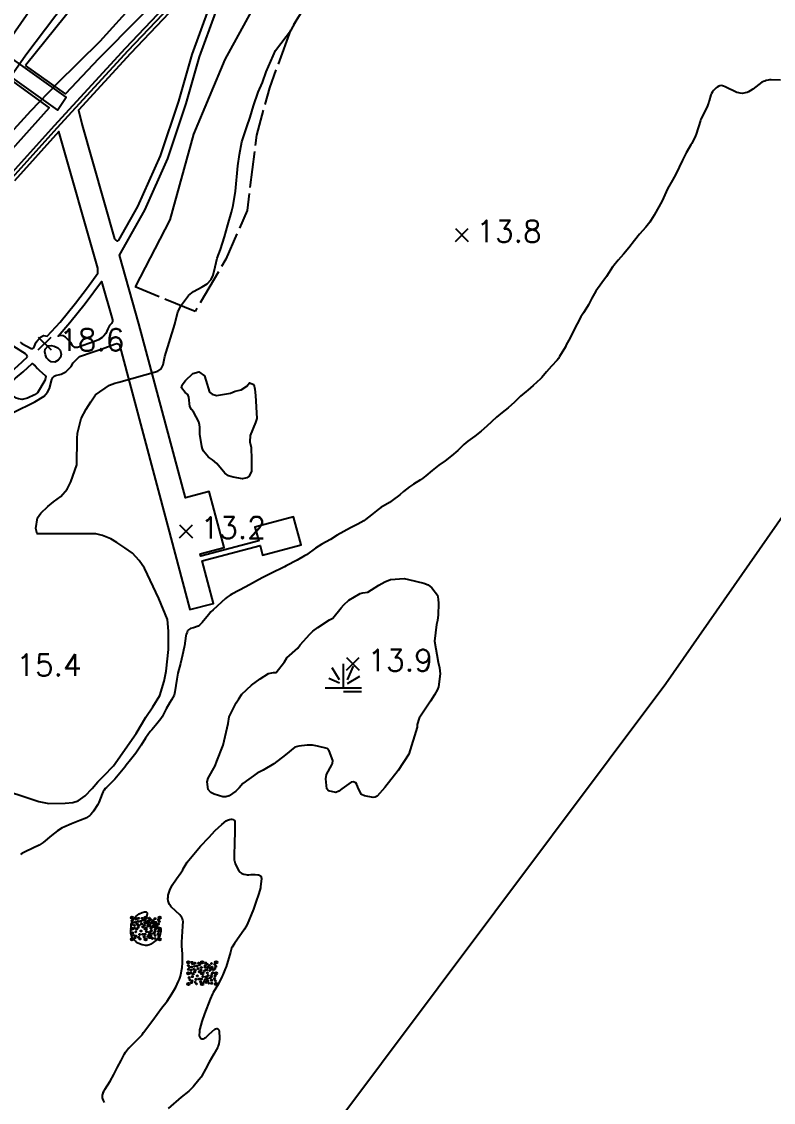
# Model space of a CAD drawing. Header units: millimetres. Extents: x 224638 to 227100, y 430787 to 433573.
# Drawn here: x 225747.4 to 226058, y 432001.2 to 432448 of the extents above; entities that cross this region are included whole.
import ezdxf

# ---------------------------------------------------------------- set-up
doc = ezdxf.new("R2010")
doc.units = ezdxf.units.MM
doc.linetypes.add('15M2P5', pattern=[17.5, 15, -2.5])
for name, color, linetype in [('A0013118', 1, 'Continuous'), ('A0033327', 32, 'Continuous'), ('C0052211', 1, 'Continuous'), ('C0052212', 1, 'Continuous'), ('C0052213', 1, 'Continuous'), ('C0052214', 1, '15M2P5'), ('C0076117', 7, 'Continuous'), ('E0022115', 7, 'Continuous'), ('E0032111', 5, 'Continuous'), ('E0052114', 5, 'Continuous'), ('F0017111', 30, 'Continuous'), ('F0017114', 7, 'Continuous'), ('F0027132', 7, 'Continuous'), ('F0027217', 7, 'Continuous'), ('G0022322', 32, 'Continuous'), ('G0022323', 5, 'Continuous')]:
    doc.layers.add(name, color=color, linetype=linetype)
doc.styles.add('ngsw', font='romans.shx', dxfattribs={"bigfont": 'ngsw.shx'})

# ---------------------------------------------------------------- blocks, each defined once
blk = doc.blocks.new('G0022323')
at = {"layer": 'G0022323'}
for p, q in [((0.02, -0.003), (0.02, 9.997)), ((-1.583, 3.4), (-4.619, 8.28)), ((1.779, 3.4), (4.165, 8.931)), ((1.779, 1.883), (6.875, 4.809)), ((-1.583, 1.991), (-6.029, 3.943)), ((-7.48, -0.003), (7.52, -0.003)), ((0.044, -1.479), (7.544, -1.479))]:
    blk.add_line(p, q, dxfattribs=at)
blk = doc.blocks.new('G0022322')
at = {"layer": 'G0022322'}
for centre, radius in [((-5.722, 4.569), 0.5), ((-4.232, 4.569), 0.25), ((-2.98, 4.264), 0.25), ((-1.456, 4.23), 0.25), ((0, 4.569), 0.5), ((1.49, 4.332), 0.25), ((5.79, 4.569), 0.5), ((-5.722, 0.034), 0.5), ((-5.722, 3.249), 0.25), ((-5.655, 1.692), 0.25), ((-5.214, 2.572), 0.25), ((-4.639, 1.32), 0.25), ((-4.537, 0.203), 0.25), ((-4.266, 2.64), 0.25), ((-3.894, 4.027), 0.25), ((-3.725, -0.237), 0.25), ((-3.454, 1.76), 0.25), ((-3.183, 2.978), 0.25), ((-3.115, 0.575), 0.25), ((-2.743, 1.32), 0.25), ((-2.099, 3.046), 0.25), ((-1.659, 1.929), 0.25), ((-1.185, 0.677), 0.25), ((-0.948, 3.587), 0.25), ((-0.508, 1.354), 0.25), ((-0.339, 2.471), 0.25), ((0, 0.034), 0.5), ((0.948, 1.083), 0.25), ((1.185, 2.572), 0.25), ((1.219, 3.283), 0.25), ((1.828, 1.557), 0.25), ((2.065, 3.757), 0.25), ((2.167, 0.237), 0.25), ((2.336, 2.504), 0.25), ((3.014, 3.283), 0.25), ((3.149, 1.218), 0.25), ((3.284, 2.268), 0.25), ((3.86, 4.129), 0.25), ((3.928, 1.76), 0.25), ((4.097, 2.606), 0.25), ((4.3, 0.271), 0.25), ((4.673, 1.489), 0.25), ((5.214, 1.929), 0.25), ((5.248, 3.723), 0.25), ((5.756, 0.034), 0.5), ((5.655, 2.944), 0.25), ((-5.688, -4.366), 0.5), ((-5.384, -1.726), 0.25), ((-5.079, -2.674), 0.25), ((-4.469, -3.79), 0.25), ((-4.131, -3.046), 0.25), ((-4.063, -1.32), 0.25), ((-2.912, -3.587), 0.25), ((-2.539, -2.403), 0.25), ((-2.37, -4.298), 0.25), ((-1.964, -0.981), 0.25), ((-1.219, -2.335), 0.25), ((-0.643, -3.452), 0.25), ((-0.339, -2.335), 0.25), ((0, -4.4), 0.5), ((0.305, -1.252), 0.25), ((0.948, -3.249), 0.25), ((1.321, -2.538), 0.25), ((1.49, -1.489), 0.25), ((1.659, -3.723), 0.25), ((2.269, -3.08), 0.25), ((2.336, -2.098), 0.25), ((2.404, -0.846), 0.25), ((2.743, -4.027), 0.25), ((3.454, -1.895), 0.25), ((3.826, -1.185), 0.25), ((3.894, -2.843), 0.25), ((3.894, -4.095), 0.25), ((3.995, -0.305), 0.25), ((5.113, -2.2), 0.25), ((5.35, -1.083), 0.25), ((5.519, -3.046), 0.25), ((5.79, -4.366), 0.5)]:
    blk.add_circle(centre, radius, dxfattribs=at)
blk = doc.blocks.new('F0027217')
at = {"layer": 'F0027217'}
for p, q in [((-2.652, 2.652), (2.652, -2.652)), ((-2.652, -2.652), (2.652, 2.652))]:
    blk.add_line(p, q, dxfattribs=at)

msp = doc.modelspace()

# ---------------------------------------------------------------- linework, layer by layer
at = {"layer": 'A0013118', "flags": 128}
for points in [[(225824.713, 432473.322), (225790.205, 432436.85), (225760.802, 432404.879), (225742.199, 432384.187), (225725.336, 432364.399), (225702.015, 432336.039), (225677.346, 432305.375), (225647.707, 432267.229), (225613.046, 432221.389), (225594.745, 432196.71), (225570.725, 432161.961), (225566.609, 432155.734), (225555.907, 432139.4), (225550.817, 432131.572), (225534.646, 432106.333), (225496.394, 432047.472), (225486.059, 432032.484), (225477.32, 432021.577), (225462.005, 432004.824), (225455.078, 431997.974)], [(225741.326, 432439.256), (225761.78, 432468.616)], [(225826.91, 432471.279), (225792.399, 432434.803), (225770.822, 432411.342), (225772.4, 432405.188), (225785.787, 432358.234), (225786.233, 432357.566), (225786.67, 432357.319), (225787.17, 432357.388), (225787.583, 432357.657), (225795.438, 432371.522), (225804.719, 432392.534), (225812.295, 432415.021), (225817.834, 432434.437), (225824.732, 432453.179)], [(225743.821, 432286.339), (225752.758, 432290.765), (225756.656, 432293.111), (225758.022, 432294.811), (225758.883, 432296.318), (225759.893, 432300.017), (225760.213, 432300.8), (225760.76, 432301.423), (225761.407, 432301.713), (225763.714, 432302.241), (225765.632, 432303.178), (225767.8, 432305.371), (225768.63, 432306.887), (225771.336, 432309.534), (225776.916, 432311.521), (225780.606, 432312.678), (225785.774, 432314.648), (225786.76, 432314.947), (225787.508, 432314.646), (225787.924, 432313.854), (225807.83, 432239.278), (225816.842, 432204.986), (225826.582, 432207.507), (225821.911, 432225.123), (225845.92, 432231.407), (225846.94, 432227.463), (225862.875, 432231.74), (225859.656, 432243.307), (225843.759, 432239.049), (225845.384, 432233.346), (225821.373, 432226.974), (225821.157, 432228.033), (225830.982, 432230.59), (225824.784, 432253.67), (225815.011, 432251.145), (225795.834, 432323.002), (225787.728, 432351.421), (225798.301, 432370.083), (225807.705, 432391.374), (225815.352, 432414.071), (225820.878, 432433.444), (225827.663, 432451.878)], [(225746.757, 432315.493), (225747.447, 432314.98), (225751.364, 432312.852), (225751.987, 432312.782), (225752.401, 432313.119), (225752.694, 432313.799), (225752.914, 432314.515), (225753.368, 432315.461), (225754.005, 432316.295), (225755.146, 432317.498), (225756.437, 432318.238), (225757.895, 432317.943), (225763.298, 432323.77), (225769.662, 432331.574), (225774.64, 432338.087), (225778.866, 432344.052), (225778.874, 432346.007), (225762.752, 432402.56), (225744.457, 432382.211)], [(225758.263, 432313.919), (225758.337, 432313.993), (225759.556, 432314.136), (225760.845, 432313.768), (225762.364, 432313.085), (225763.231, 432312.12), (225763.652, 432310.463), (225763.366, 432309.151), (225762.429, 432308.001), (225761.077, 432307.245), (225759.516, 432307.37), (225758.391, 432308.109), (225757.596, 432309.04), (225757.153, 432310.206), (225756.882, 432311.431), (225757.058, 432312.608), (225758.337, 432313.919)]]:
    msp.add_lwpolyline(points, dxfattribs=at)
for points in [[(225784.926, 432323.949), (225784.5, 432323.236), (225783.636, 432322.341), (225782.989, 432321.024), (225782.152, 432319.104), (225781.224, 432317.933), (225780.646, 432317.371), (225779.119, 432316.427), (225777.425, 432315.751), (225770.505, 432313.265), (225769.964, 432313.218), (225769.381, 432313.323), (225768.42, 432314.137), (225767.719, 432315.381), (225765.539, 432317.584), (225764.58, 432318.067), (225763.33, 432318.238), (225762.396, 432318.012), (225767.27, 432323.582), (225773.593, 432331.439), (225780.424, 432340.571), (225784.97, 432324.633)], [(225749.792, 432309.364), (225749.508, 432310.122), (225748.927, 432310.698), (225744.149, 432313.606), (225743.368, 432313.621), (225742.208, 432313.162), (225737.252, 432309.108), (225736.438, 432308.059), (225736.098, 432307.062), (225736.036, 432306.151), (225736.386, 432305.059), (225736.978, 432303.987), (225737.648, 432303.095), (225738.725, 432302.36), (225740.04, 432301.94), (225741.054, 432301.578), (225745.846, 432305.669)], [(225757.214, 432301.605), (225757.346, 432301.127), (225757.263, 432300.524), (225756.961, 432299.578), (225753.887, 432294.57), (225752.613, 432293.731), (225749.724, 432292.353), (225747.51, 432291.819), (225746.087, 432292.03), (225745.073, 432292.371), (225744.179, 432292.911), (225743.303, 432293.883), (225742.677, 432294.921), (225742.428, 432296.08), (225742.208, 432298.134), (225744.882, 432300.562), (225747.934, 432303.226), (225751.725, 432306.675), (225752.903, 432305.726), (225753.942, 432304.616), (225754.564, 432303.883)]]:
    msp.add_lwpolyline(points, close=True, dxfattribs=at)
at = {"layer": 'A0033327', "flags": 128}
msp.add_lwpolyline([(225825.812, 432472.3), (225791.302, 432435.827), (225761.912, 432403.87), (225743.328, 432383.199), (225726.486, 432363.436), (225703.178, 432335.092), (225678.523, 432304.445), (225648.898, 432266.317), (225614.247, 432220.49), (225595.965, 432195.836), (225571.968, 432161.121), (225567.862, 432154.909), (225557.163, 432138.581), (225552.077, 432130.758), (225535.906, 432105.519), (225497.641, 432046.638), (225487.264, 432031.588), (225478.46, 432020.601), (225463.087, 432003.784), (225456.084, 431996.858)], dxfattribs=at)
at = {"layer": 'C0052211', "flags": 128}
msp.add_lwpolyline([(225948.287, 432681.843), (225934.225, 432664.461), (225894.354, 432613.495), (225856.73, 432564.93), (225818.546, 432517.883), (225785.438, 432475.314), (225748.987, 432429.755)], dxfattribs=at)
at = {"layer": 'C0052212', "flags": 128}
for points in [[(225948.287, 432681.843), (225984.836, 432657.501), (225960.125, 432630.392), (225928.63, 432595.961), (225877.014, 432536.8), (225829.419, 432483.472), (225779.091, 432432.646), (225765.508, 432418.125), (225748.987, 432429.755)], [(225742.584, 432424.063), (225758.746, 432412.27), (225732.657, 432383.437), (225707.981, 432351.352), (225652.758, 432275.791), (225621.375, 432234.305), (225587.522, 432189.311), (225553.998, 432142.736), (225530.542, 432109.461), (225500.095, 432065.672), (225474.867, 432025.682), (225431.827, 431987.349), (225404.924, 431971.309), (225376.041, 431957.003), (225342.109, 431943.732), (225321.16, 431934.576), (225348.76, 431964.412)]]:
    msp.add_lwpolyline(points, dxfattribs=at)
at = {"layer": 'C0052213', "flags": 128}
msp.add_lwpolyline([(226060.386, 432689.078), (226019.073, 432654.305), (226016.38, 432652.782), (225994.54, 432636.043), (225982.577, 432624.761), (225962.158, 432605.122), (225942.751, 432586.818), (225902.266, 432537.416), (225885.139, 432516.902), (225869.616, 432497.102), (225859.357, 432482.221), (225844.517, 432456.389), (225831.365, 432432.322), (225818.406, 432401.464), (225808.532, 432366.024), (225794.275, 432338.304)], dxfattribs=at)
at = {"layer": 'C0052214', "flags": 128}
msp.add_lwpolyline([(226623.789, 433541.27), (226653.603, 433526.024), (226652.367, 433523.451), (226639.114, 433517.822), (226641.94, 433516.887), (226641.024, 433516.531), (226640.866, 433515.614), (226641.352, 433514.757), (226648.698, 433508.021), (226632.769, 433479.22), (226622.598, 433462.619), (226603.561, 433427.055), (226594.163, 433411.125), (226583.682, 433397.742), (226552.997, 433371.933), (226524.75, 433331.846), (226495.867, 433246.222), (226464.231, 433184.115), (226451.802, 433134.43), (226438.809, 433066.113), (226386.74, 432988.969), (226348.325, 432858.545), (226316.363, 432801.335), (226314.45, 432800.606), (226312.867, 432800.073), (226311.266, 432799.594), (226309.651, 432799.17), (226308.022, 432798.8), (226306.382, 432798.485), (226304.732, 432798.226), (226303.074, 432798.022), (226301.41, 432797.874), (226299.742, 432797.783), (226298.072, 432797.747), (226296.402, 432797.768), (226294.733, 432797.845), (226293.068, 432797.979), (226291.409, 432798.168), (226289.757, 432798.413), (226288.114, 432798.714), (226286.482, 432799.07), (226284.862, 432799.48), (226274.571, 432802.522), (226265.812, 432804.845), (226256.989, 432806.911), (226248.109, 432808.72), (226245.529, 432809.423), (226242.926, 432810.036), (226240.303, 432810.557), (226237.664, 432810.987), (226235.011, 432811.325), (226232.349, 432811.571), (226229.679, 432811.723), (226227.005, 432811.783), (226224.331, 432811.749), (226221.66, 432811.622), (226218.995, 432811.402), (226216.339, 432811.09), (226213.696, 432810.685), (226211.068, 432810.188), (226208.459, 432809.601), (226205.873, 432808.922), (226203.311, 432808.155), (226200.778, 432807.298), (226198.276, 432806.354), (226195.809, 432805.323), (226193.379, 432804.207), (226190.989, 432803.007), (226188.642, 432801.724), (226186.342, 432800.36), (226184.09, 432798.918), (226181.891, 432797.397), (226179.745, 432795.801), (226177.656, 432794.131), (226175.627, 432792.39), (226173.659, 432790.579), (226171.756, 432788.7), (226169.919, 432786.757), (226168.152, 432784.75), (226166.455, 432782.684), (226164.831, 432780.559), (226163.282, 432778.379), (226161.81, 432776.147), (226160.416, 432773.864), (226141.802, 432737.907), (226120.165, 432704.169), (226118.863, 432701.716), (226117.647, 432699.219), (226116.518, 432696.682), (226115.476, 432694.108), (226114.523, 432691.499), (226113.661, 432688.859), (226112.381, 432684.461), (226111.816, 432682.748), (226111.196, 432681.054), (226110.521, 432679.381), (226109.792, 432677.732), (226109.009, 432676.107), (226108.174, 432674.508), (226107.287, 432672.937), (226106.349, 432671.397), (226105.362, 432669.887), (226104.326, 432668.411), (226103.243, 432666.969), (226102.326, 432665.947), (226101.377, 432664.955), (226100.396, 432663.996), (226099.383, 432663.069), (226098.341, 432662.176), (226097.27, 432661.318), (226096.172, 432660.495), (226095.047, 432659.709), (226093.896, 432658.96), (226092.722, 432658.25), (226091.525, 432657.578), (226090.307, 432656.946), (226089.068, 432656.355), (226087.811, 432655.804), (226085.231, 432654.461), (226082.698, 432653.032), (226080.214, 432651.52), (226077.781, 432649.925), (226075.403, 432648.251), (226073.082, 432646.498), (226070.82, 432644.67), (226068.621, 432642.766), (226049.569, 432622.128), (225988.987, 432579.206), (225974.455, 432558.794), (225938.991, 432522.128), (225924.49, 432503.281), (225911.737, 432494.501), (225900.205, 432488.185), (225885.916, 432479.62), (225876.8, 432470.978), (225869.349, 432462.038), (225858.622, 432444.885), (225849.768, 432420.627), (225844.398, 432401.089), (225840.494, 432369.848), (225831.77, 432349.825), (225819.017, 432328.199), (225794.275, 432338.304)], dxfattribs=at)
at = {"layer": 'C0076117', "flags": 128}
msp.add_lwpolyline([(225735.167, 432430.551), (225762.145, 432411.359), (225765.794, 432416.697), (225738.879, 432435.82)], close=True, dxfattribs=at)
at = {"layer": 'E0022115', "flags": 128}
msp.add_lwpolyline([(226877.637, 433482.359), (226514.779, 432893.432), (226013.53, 432174.23), (225825.388, 431922.904), (225702.215, 431801.731), (225577.302, 431713.64), (225287.243, 431571.804), (224644.125, 431269.006)], dxfattribs=at)
at = {"layer": 'E0032111', "flags": 128}
for points in [[(226060.86, 432423.81), (226057.13, 432423.85), (226056.39, 432423.83), (226055.76, 432423.75), (226055.01, 432423.58), (226054.42, 432423.4), (226053.88, 432423.2), (226053.27, 432422.91), (226051.94, 432422), (226049.48, 432420.1), (226048.42, 432419.39), (226047.7, 432418.99), (226047.09, 432418.72), (226046.32, 432418.46), (226045.71, 432418.33), (226045.06, 432418.27), (226044.3, 432418.32), (226043.66, 432418.47), (226042.84, 432418.72), (226037.99, 432421.04), (226037.38, 432421.29), (226036.92, 432421.43), (226036.36, 432421.49), (226035.89, 432421.42), (226035.39, 432421.22), (226034.82, 432420.9), (226034.33, 432420.56), (226033.77, 432420.09), (226033.21, 432419.49), (226032.83, 432418.99), (226032.41, 432418.29), (226032.12, 432417.69), (226031.38, 432415.22), (226031.24, 432414.61), (226030.93, 432413.54), (226030.64, 432412.74), (226029.14, 432409.8), (226028.78, 432409.17), (226028.04, 432407.62), (226027.84, 432407.12), (226026.04, 432401.47), (226025.75, 432400.7), (226024.27, 432397.61), (226023.94, 432397), (226022.31, 432394.39), (226021.93, 432393.72), (226020.47, 432390.76), (226017.68, 432384.97), (226016.31, 432382.36), (226014.21, 432378.86), (226012.03, 432373.95), (226008.7, 432367.97), (226007.38, 432365.76), (226006.95, 432365.13), (226005.26, 432363.05), (226002.6, 432360.12), (226000.53, 432357.44), (225998.3, 432354.4), (225996.04, 432351.79), (225993.82, 432349.29), (225992.04, 432347.22), (225991.62, 432346.69), (225989.01, 432342.65), (225987.05, 432339.95), (225984.65, 432336.56), (225983.03, 432333.71), (225981.57, 432330.92), (225981.16, 432330.2), (225979.48, 432327.62), (225978.4, 432325.88), (225976.86, 432323.02), (225975.41, 432320.2), (225974, 432317.28), (225972.41, 432314.33), (225972.05, 432313.57), (225969.65, 432309.51), (225969.15, 432308.77), (225968.59, 432308.04), (225966.32, 432305.57), (225964.24, 432303.24), (225962.25, 432300.88), (225961.71, 432300.29), (225958.79, 432297.54), (225956.46, 432295.61), (225955.77, 432295.09), (225953.53, 432293.09), (225950.97, 432290.68), (225948.35, 432288.38), (225945.94, 432286.41), (225943.57, 432284.41), (225939.64, 432280.72), (225937.19, 432278.68), (225934.62, 432276.66), (225931.79, 432274.52), (225930.09, 432273.1), (225927.6, 432270.75), (225925.02, 432268.54), (225922.32, 432266.46), (225919.72, 432264.58), (225917, 432262.42), (225914.36, 432260.17), (225913.04, 432259.13), (225912.21, 432258.55), (225909.31, 432256.83), (225908.42, 432256.27), (225907.59, 432255.69), (225905.18, 432253.69), (225903.68, 432252.4), (225900.5, 432249.97), (225899.3, 432249.14), (225895.84, 432247.07), (225894.65, 432246.27), (225891.88, 432244.16), (225889.44, 432242.15), (225888.71, 432241.59), (225886.32, 432240.23), (225883.22, 432238.68), (225880.5, 432237.2), (225877.77, 432235.62), (225874.97, 432233.93), (225871.42, 432231.99), (225868.82, 432230.28), (225865.01, 432227.58), (225864.24, 432227.08), (225861.21, 432225.39), (225856.64, 432223.02), (225855.93, 432222.6), (225853.49, 432221.37), (225852.75, 432221.06), (225851.09, 432220.22), (225850.32, 432219.78), (225846.74, 432218.08), (225840.03, 432214.27), (225837.11, 432212.81), (225834.28, 432211.34), (225833.51, 432210.9), (225832.28, 432210.09), (225831.54, 432209.54), (225826.49, 432204.85), (225825.6, 432203.97), (225824.54, 432202.79), (225821.95, 432199.56), (225821.47, 432199.03), (225820.91, 432198.52), (225820.36, 432198.12), (225818.32, 432197.39), (225817.14, 432197.06), (225816.67, 432196.83), (225816.27, 432196.52), (225815.96, 432196.12), (225815.71, 432195.65), (225815.35, 432194.62), (225815.22, 432194.08), (225814.69, 432190.01), (225814.58, 432189.39), (225813.81, 432186.25), (225813.04, 432182.58), (225811.91, 432178.66), (225811.43, 432176.11), (225810.71, 432170.98), (225810.55, 432170.23), (225810.36, 432169.53), (225809.35, 432167.67), (225808.58, 432166.47), (225807.09, 432163.85), (225805.39, 432160.62), (225804.93, 432159.82), (225803.25, 432157.69), (225801.09, 432155.25), (225800.5, 432154.51), (225798.58, 432151.79), (225796.75, 432148.91), (225794.5, 432145.59), (225792.94, 432143.57), (225792.33, 432142.88), (225790.53, 432140.6), (225789.96, 432139.77), (225787.87, 432137.35), (225785.8, 432134.86), (225785.32, 432134.3), (225782.44, 432131.45), (225781.94, 432130.91), (225781.5, 432130.35), (225781.11, 432129.74), (225780.65, 432128.72), (225779.25, 432125.13), (225778.9, 432124.4), (225777.01, 432121.59), (225776.6, 432121.05), (225775.93, 432120.28), (225775.49, 432119.84), (225774.78, 432119.22), (225774.33, 432118.88), (225771.36, 432117.69), (225770.71, 432117.48), (225767.91, 432116.38), (225764.81, 432115.03), (225764.05, 432114.67), (225762.22, 432113.48), (225759.75, 432111.58), (225756.2, 432108.67), (225755.39, 432108.08), (225754.56, 432107.59), (225749.03, 432104.98), (225747.94, 432104.41), (225747.43, 432104.08), (225746.91, 432103.67)], [(225781.56, 432001.18), (225781.19, 432001.95), (225780.93, 432002.75), (225780.84, 432003.14), (225780.8, 432003.89), (225780.84, 432004.28), (225781, 432004.99), (225781.11, 432005.32), (225781.4, 432005.96), (225781.74, 432006.56), (225783.9, 432010), (225785.44, 432012.82), (225787, 432015.8), (225788.52, 432018.59), (225789.9, 432021.3), (225790.34, 432022.05), (225791.49, 432023.59), (225791.73, 432023.84), (225797.18, 432029.17), (225797.73, 432030.09), (225801.61, 432035.19), (225803.42, 432037.66), (225805.22, 432040.22), (225807.52, 432043.07), (225809.43, 432046.06), (225811.08, 432048.83), (225812.23, 432051.34), (225812.52, 432052.1), (225812.94, 432053.47), (225813.66, 432056.92), (225813.86, 432058.9), (225813.8, 432062.65), (225813.59, 432065.79), (225813.57, 432067.46), (225814.03, 432074.09), (225814.06, 432076.15), (225814.01, 432076.48), (225813.82, 432077.08), (225813.51, 432077.67), (225813.17, 432078.19), (225812.72, 432078.7), (225811.13, 432080.26), (225809.21, 432082.07), (225808.95, 432082.37), (225808.5, 432082.98), (225808.13, 432083.73), (225807.9, 432084.56), (225807.82, 432085.49), (225807.84, 432085.96), (225807.96, 432086.82), (225808.16, 432087.66), (225808.55, 432088.92), (225808.7, 432089.31), (225809.4, 432090.67), (225809.62, 432091.02), (225811.35, 432093.62), (225813.14, 432096.07), (225813.98, 432097.39), (225814.15, 432097.73), (225815.8, 432100.58), (225817.08, 432102.21), (225821.27, 432107.17), (225824.68, 432110.7), (225827.26, 432113.58), (225830.07, 432116.12), (225831.92, 432117.58), (225832.49, 432117.87), (225833.25, 432118.19), (225833.91, 432118.31), (225834.28, 432118.26), (225834.8, 432118.1), (225834.96, 432118.01), (225835.25, 432117.72), (225835.43, 432117.31), (225835.49, 432117.05), (225835.51, 432116.76), (225835.41, 432112.46), (225835.25, 432109.04), (225835.17, 432102.72), (225835.24, 432101.4), (225835.29, 432101.06), (225835.54, 432100.04), (225835.95, 432099.02), (225837.08, 432096.89), (225837.31, 432096.6), (225837.58, 432096.34), (225837.9, 432096.1), (225838.29, 432095.89), (225838.72, 432095.72), (225839.18, 432095.59), (225840.04, 432095.39), (225840.49, 432095.33), (225841.3, 432095.28), (225842.11, 432095.36), (225843.87, 432095.44), (225844.98, 432095.31), (225845.3, 432095.23), (225845.59, 432095.14), (225845.84, 432095.01), (225846.04, 432094.86), (225846.2, 432094.68), (225846.31, 432094.47), (225846.38, 432094.24), (225846.41, 432093.75), (225846.07, 432090.31), (225846, 432089.92), (225845.41, 432087.62), (225844.16, 432084.01), (225843.19, 432081.05), (225840.48, 432074.81), (225839.49, 432072.89), (225835.27, 432066.89), (225834.33, 432065.37), (225834.11, 432064.91), (225833.62, 432063.39), (225831.84, 432057.21), (225831.65, 432056.73), (225830.49, 432053.91), (225830.25, 432053.4), (225828.67, 432050.28), (225826.49, 432046.65), (225826.24, 432046.16), (225825.24, 432043.9), (225822.88, 432037.78), (225821.79, 432034.62), (225820.93, 432031.62), (225820.86, 432031.22), (225820.79, 432030.42), (225820.74, 432029.05), (225820.78, 432028.73), (225820.86, 432028.42), (225821.09, 432027.91), (225821.26, 432027.72), (225821.48, 432027.59), (225821.74, 432027.5), (225822.05, 432027.46), (225822.39, 432027.53), (225822.74, 432027.66), (225823.08, 432027.85), (225823.42, 432028.09), (225823.74, 432028.35), (225824.89, 432029.42), (225827.17, 432031.46), (225827.46, 432031.6), (225827.98, 432031.74), (225828.22, 432031.72), (225828.44, 432031.65), (225828.62, 432031.53), (225828.76, 432031.36), (225828.87, 432031.16), (225829, 432030.62), (225829.14, 432027.81), (225829.12, 432027.37), (225828.89, 432025.4), (225828.77, 432024.98), (225828.6, 432024.54), (225828.41, 432024.12), (225826.83, 432021.16), (225824.84, 432017.83), (225823.36, 432015), (225821.79, 432012.18), (225821.5, 432011.72), (225820.62, 432010.5), (225818.25, 432007.72), (225816.41, 432005.81), (225813.29, 432003.39), (225807.89, 431998.71)]]:
    msp.add_lwpolyline(points, dxfattribs=at)
for points in [[(225910.776, 432156.275), (225907.388, 432145.172), (225902.976, 432138.367), (225897.405, 432131.35), (225894.204, 432127.769), (225893.468, 432127.413), (225892.59, 432127.298), (225889.021, 432127.903), (225887.748, 432128.509), (225886.567, 432130.775), (225885.819, 432132.569), (225885.444, 432133.309), (225884.297, 432133.696), (225883.492, 432133.554), (225879.605, 432130.786), (225878.405, 432129.896), (225877.216, 432129.336), (225874.192, 432130.007), (225873.478, 432130.812), (225873.045, 432134.91), (225873.359, 432136.793), (225875.575, 432140.75), (225875.793, 432141.34), (225875.893, 432142.586), (225874.474, 432146.611), (225873.542, 432147.485), (225869.647, 432148.478), (225867.592, 432148.873), (225865.299, 432148.873), (225861.922, 432148.447), (225860.296, 432148.067), (225856.355, 432144.847), (225851.559, 432141.135), (225847.116, 432138.532), (225844.628, 432137.366), (225838.747, 432133.056), (225837.214, 432131.296), (225835.811, 432129.866), (225833.05, 432127.907), (225831.789, 432127.477), (225830.512, 432127.473), (225826.955, 432128.643), (225825.57, 432129.359), (225824.382, 432130.552), (225824.037, 432133.776), (225824.408, 432135.202), (225827.36, 432140.336), (225828.035, 432142.283), (225830.641, 432148.828), (225832.734, 432157.861), (225833.14, 432160.529), (225834.083, 432162.565), (225836.061, 432166.384), (225837.039, 432168.067), (225838.38, 432169.942), (225842.302, 432173.738), (225845.871, 432176.322), (225849.348, 432178.527), (225851.399, 432178.937), (225852.5, 432178.949), (225855.984, 432183.281), (225856.977, 432184.953), (225861.513, 432188.94), (225862.467, 432190.386), (225866.465, 432194.803), (225867.711, 432195.949), (225869.705, 432197.498), (225874.562, 432200.757), (225875.912, 432201.428), (225879.366, 432205.626), (225880.497, 432206.823), (225882.578, 432208.859), (225887.179, 432211.512), (225888.405, 432211.842), (225890.414, 432212.149), (225894.973, 432215.04), (225897.411, 432216.378), (225899.795, 432217.398), (225905.45, 432217.793), (225907.214, 432217.414), (225913.517, 432215.823), (225915.277, 432215.145), (225916.918, 432213.872), (225919.134, 432210.916), (225919.514, 432209.191), (225919.606, 432207.401), (225919.491, 432202.739), (225919.2, 432200.408), (225918.744, 432198.709), (225918.004, 432191.889), (225919.462, 432183.232), (225920.072, 432180.882), (225920.283, 432178.348), (225919.62, 432172.946), (225919.21, 432171.918), (225917.991, 432169.694), (225916.346, 432167.137), (225911.573, 432160.056), (225910.791, 432157.468)], [(225792.51, 432071.12), (225792.56, 432074.17), (225792.61, 432074.52), (225792.68, 432074.87), (225792.88, 432075.49), (225793.43, 432076.67), (225794.12, 432077.64), (225794.72, 432078.26), (225795.2, 432078.65), (225795.92, 432079.12), (225797.18, 432079.74), (225798.1, 432079.99), (225798.51, 432080.02), (225798.85, 432079.93), (225799.11, 432079.73), (225799.19, 432079.58), (225799.23, 432079.23), (225799.1, 432078.45), (225798.91, 432077.84), (225798.48, 432076.81), (225798.47, 432076.61), (225798.52, 432076.4), (225798.71, 432076), (225799.15, 432075.29), (225799.53, 432074.81), (225800.13, 432074.22), (225800.33, 432074.06), (225800.72, 432073.82), (225800.96, 432073.72), (225801.41, 432073.65), (225801.63, 432073.67), (225802.74, 432073.91), (225802.95, 432073.91), (225803.41, 432073.83), (225803.85, 432073.71), (225804.19, 432073.57), (225804.48, 432073.39), (225804.6, 432073.27), (225804.7, 432073.11), (225804.85, 432072.7), (225804.88, 432072.46), (225804.88, 432071.92), (225804.66, 432070.74), (225804.43, 432070.09), (225804.28, 432069.78), (225803.84, 432069.15), (225803.33, 432068.62), (225802.28, 432067.67), (225801.19, 432066.86), (225800.88, 432066.68), (225800.24, 432066.38), (225799.59, 432066.15), (225799.29, 432066.09), (225799.01, 432066.06), (225798.48, 432066.09), (225797.98, 432066.17), (225797.19, 432066.35), (225796.03, 432066.73), (225795.1, 432067.19), (225794.88, 432067.34), (225794.36, 432067.82), (225792.98, 432069.43)]]:
    msp.add_lwpolyline(points, close=True, dxfattribs=at)
at = {"layer": 'E0052114', "flags": 128}
msp.add_lwpolyline([(225820.99, 432277.45), (225820.97, 432280.394), (225820.84, 432281.337), (225820.602, 432282.602), (225818.328, 432286.632), (225817.565, 432287.613), (225816.795, 432288.928), (225816.461, 432292.7), (225816.051, 432293.843), (225814.92, 432294.709), (225813.351, 432296.538), (225813.742, 432297.86), (225815.084, 432299.647), (225818.036, 432302.446), (225820.562, 432303.205), (225822.893, 432301.526), (225823.457, 432299.813), (225825.029, 432294.748), (225826.122, 432294.035), (225827.855, 432293.395), (225833.632, 432294.404), (225835.534, 432295.27), (225838.034, 432295.811), (225840.453, 432297.241), (225840.901, 432297.977), (225841.514, 432298.679), (225843.324, 432297.985), (225843.761, 432296.068), (225843.942, 432293.427), (225844.498, 432283.954), (225844.057, 432282.259), (225841.734, 432276.945), (225841.704, 432274.331), (225842.168, 432271.862), (225842.391, 432267), (225842.299, 432264.152), (225842.295, 432262.108), (225841.348, 432260.126), (225840.359, 432259.44), (225838.607, 432258.972), (225834.731, 432259.601), (225832.88, 432260.237), (225831.312, 432261.345), (225828.064, 432265.255), (225826.17, 432266.869), (225824.625, 432267.869), (225822.57, 432270.38), (225822.056, 432271.327), (225821.765, 432272.374)], close=True, dxfattribs=at)
at = {"layer": 'F0017111', "flags": 128}
for points, elevation in [([(225734.304, 432392.791), (225751.106, 432411.086), (225762.002, 432422.375), (225779.758, 432439.949), (225794.33, 432455.816)], 20), ([(225740.292, 432130.26), (225749.869, 432127.062), (225754.479, 432125.637), (225758.586, 432124.83), (225765.281, 432124.902), (225768.57, 432125.17), (225770.774, 432125.931), (225773.616, 432127.88), (225776.543, 432131.008), (225778.801, 432133.749), (225781.358, 432136.2), (225785.302, 432140.407), (225794.752, 432153.745), (225798.633, 432160.463), (225801.536, 432164.777), (225804.503, 432169.434), (225806.202, 432175.398), (225807.031, 432179.461), (225807.989, 432188.48), (225808.083, 432195.984), (225807.622, 432200.831), (225804.01, 432209.528), (225798.177, 432222.028), (225795.988, 432225.19), (225793.223, 432228.219), (225790.067, 432230.506), (225786.737, 432232.639), (225784.216, 432234.148), (225780.712, 432235.575), (225777.967, 432236.181), (225773.949, 432236.297), (225768.906, 432236.301), (225766.897, 432236.217), (225753.789, 432236.184), (225753.224, 432238.403), (225753.98, 432242.815), (225755.337, 432244.819), (225758.134, 432247.496), (225760.568, 432249.48), (225763.519, 432251.706), (225766.198, 432254.746), (225767.743, 432257.733), (225770.182, 432264.754), (225770.262, 432275.591), (225770.396, 432277.812), (225771.942, 432283.885), (225774.081, 432287.783), (225775.902, 432290.792), (225777.862, 432293.634), (225783.596, 432297.714), (225785.909, 432298.548), (225787.532, 432298.931), (225803.63, 432303.47), (225805.024, 432304.434), (225805.881, 432306.149), (225806.525, 432309.578), (225810.622, 432322.848), (225811.929, 432327.989), (225813.437, 432330.91), (225816.261, 432334.722), (225818.412, 432336.444), (225821.996, 432338.365), (225823.966, 432339.585), (225825.651, 432341.32), (225826.47, 432343.2), (225827.264, 432346.615), (225828.218, 432350.19), (225829.513, 432353.766), (225831.221, 432358.995), (225832.514, 432363.998), (225834.01, 432369.176), (225834.704, 432371.943), (225835.755, 432377.826), (225836.695, 432388.395), (225837.37, 432392.982), (225838.371, 432398.253), (225840.382, 432404.487), (225841.757, 432408.464), (225843.116, 432413.132), (225845.034, 432418.747), (225846.824, 432422.761), (225848.424, 432427.196), (225852.3, 432436.054), (225858.906, 432444.663), (225861.568, 432449.624)], 15)]:
    msp.add_lwpolyline(points, dxfattribs=dict(at, elevation=elevation))
at = {"layer": 'F0017114', "elevation": 25, "flags": 128}
msp.add_lwpolyline([(225765.337, 432455.562), (225749.125, 432434.162), (225743.043, 432425.358), (225723.642, 432401.357), (225702.84, 432374.576), (225668.104, 432328.188), (225651.912, 432306.317), (225629.92, 432279.013), (225608.735, 432250.211), (225589.051, 432223.888), (225570.052, 432197.516), (225548.754, 432167.169), (225530.22, 432143.046), (225513.121, 432118.524), (225501.632, 432101.593), (225487.969, 432084.086), (225473.305, 432067.145), (225461.226, 432052.276), (225439.823, 432033.139), (225418.789, 432016.026), (225397.245, 432000.342)], dxfattribs=at)

# ---------------------------------------------------------------- block references
at = {"layer": 'F0027217'}
for p in [(225929.232, 432359.785, 13.781), (225756.841, 432314.931, 18.606), (225815.27, 432237.242, 13.154), (225884.233, 432182.484, 13.921)]:
    msp.add_blockref('F0027217', p, dxfattribs=at)
at = {"layer": 'G0022322'}
for p in [(225798.634, 432073.04), (225821.955, 432054.535)]:
    msp.add_blockref('G0022322', p, dxfattribs=at)
at = {"layer": 'G0022323'}
msp.add_blockref('G0022323', (225880.265, 432172.546), dxfattribs=at)

# ---------------------------------------------------------------- texts
at = {"layer": 'F0027132', "style": 'ngsw'}
for s, p in [('13.8', (225935.232, 432356.785)), ('18.6', (225762.841, 432311.931)), ('13.2', (225821.27, 432234.242)), ('15.4', (225745.154, 432177.524)), ('13.9', (225890.233, 432179.484))]:
    msp.add_text(s, height=9, dxfattribs=at).set_placement(p)

doc.saveas('drawing.dxf')
